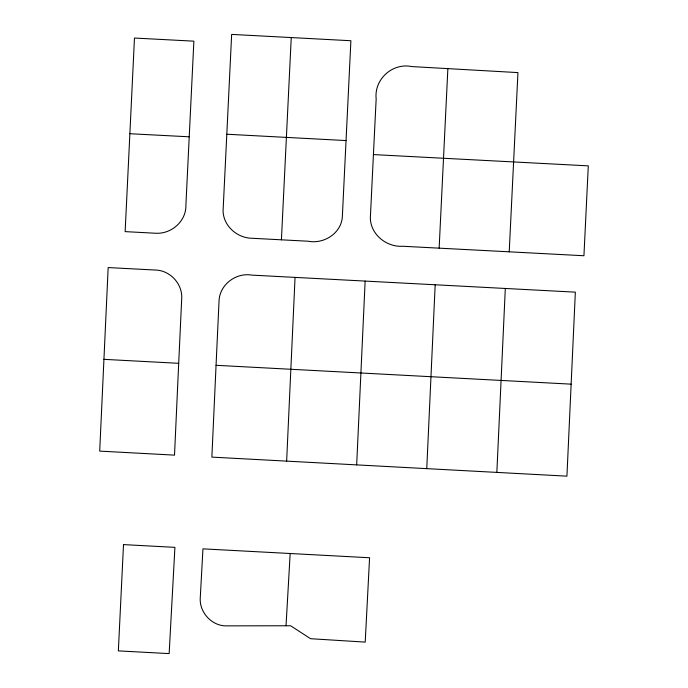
<?xml version="1.0" encoding="UTF-8"?>
<svg xmlns="http://www.w3.org/2000/svg" width="688" height="688" viewBox="0 0 688 688"><rect width="100%" height="100%" fill="white"/><g stroke="black" fill="none" stroke-linecap="round" stroke-linejoin="round"><path stroke-width="1.03" d="M178.699 363.316L174.511 455.129L99.7 451.113L108.171 267.572L157.045 270.126C171.312 271.373 182.991 284.952 181.675 299.306L178.699 363.316L103.931 359.342M216.058 365.302L211.87 457.116L566.929 476.156L575.349 292.151L251.799 275.114C236.122 272.353 219.962 284.402 219.068 300.467L216.058 365.302L571.16 384.153M286.638 461.132L295.057 277.402M356.676 464.873L365.139 281.1M426.758 468.623L435.177 284.798M496.848 472.415L505.31 288.453M129.877 133.73L134.47 38.038L193.878 41.168L185.915 204.818C186.5 220.943 171.751 233.989 155.995 233.266L125.139 231.624L129.877 133.73L189.243 136.809M226.808 134.229L223.067 210.992C223.471 225.956 237.042 237.91 251.688 238.254L308.104 241.221C323.601 244.257 340.68 233.748 342.306 217.52L350.897 40.738L231.65 34.4L226.808 134.229L346.047 140.567M281.418 239.811L291.248 37.565M373.421 154.585L376.164 98.866C373.98 79.18 392.581 62.531 411.82 66.581L517.952 72.601L509.223 251.817L583.94 255.747L588.3 165.86L373.421 154.585L370.514 214.63C368.467 232.699 385.383 247.396 402.807 246.261L509.223 251.817M447.871 68.628L439.142 248.17M286.027 625.77L290.611 625.762L310.572 638.705L365.216 642.11L369.576 557.753L202.951 548.852L200.208 598.904C199.838 612.939 212.196 626.14 226.395 625.865L286.027 625.77L290.173 553.513M123.505 544.604L118.353 650.891L169.145 653.6L174.915 547.356L123.505 544.604"/></g></svg>
